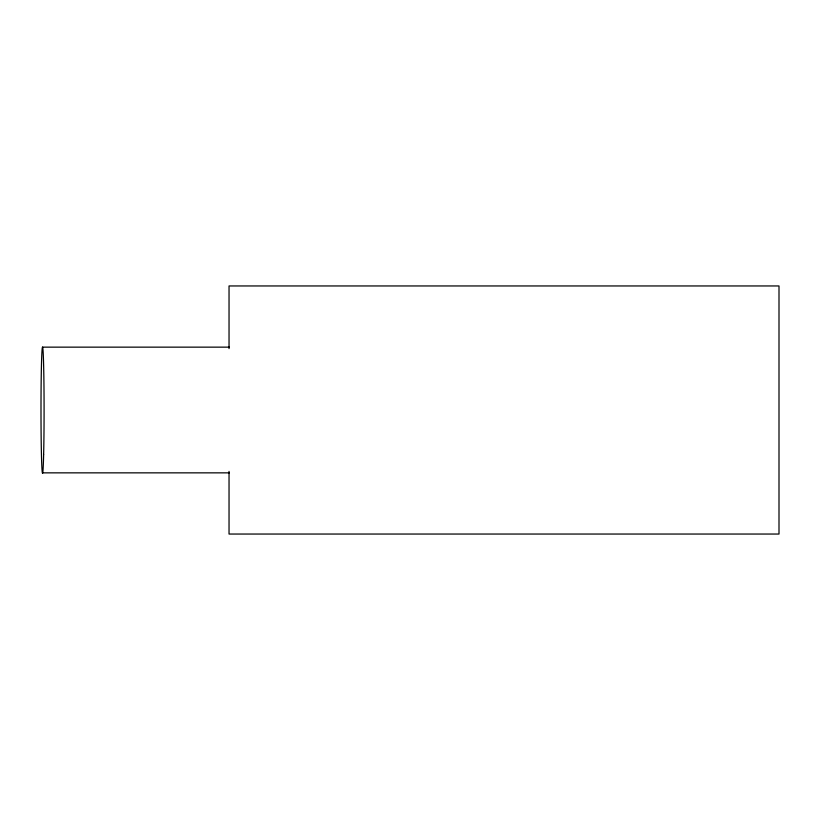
<?xml version="1.0" encoding="UTF-8"?>
<svg xmlns="http://www.w3.org/2000/svg" width="820" height="820" viewBox="0 0 820 820"><rect width="100%" height="100%" fill="white"/><g stroke="black" fill="none" stroke-linecap="round" stroke-linejoin="round"><path stroke-width="1.23" d="M42.537 347.147L229.272 347.147M42.537 472.853L229.272 472.853M229.036 348.613L229.036 285.954L779 285.954L779 534.045L229.036 534.045L229.036 471.387M43.634 454.444A62.853 1.537 -90 0 0 42.937 349.289A62.853 1.537 -90 0 0 41.051 426.267A62.853 1.537 -90 0 0 43.634 454.444"/></g></svg>
